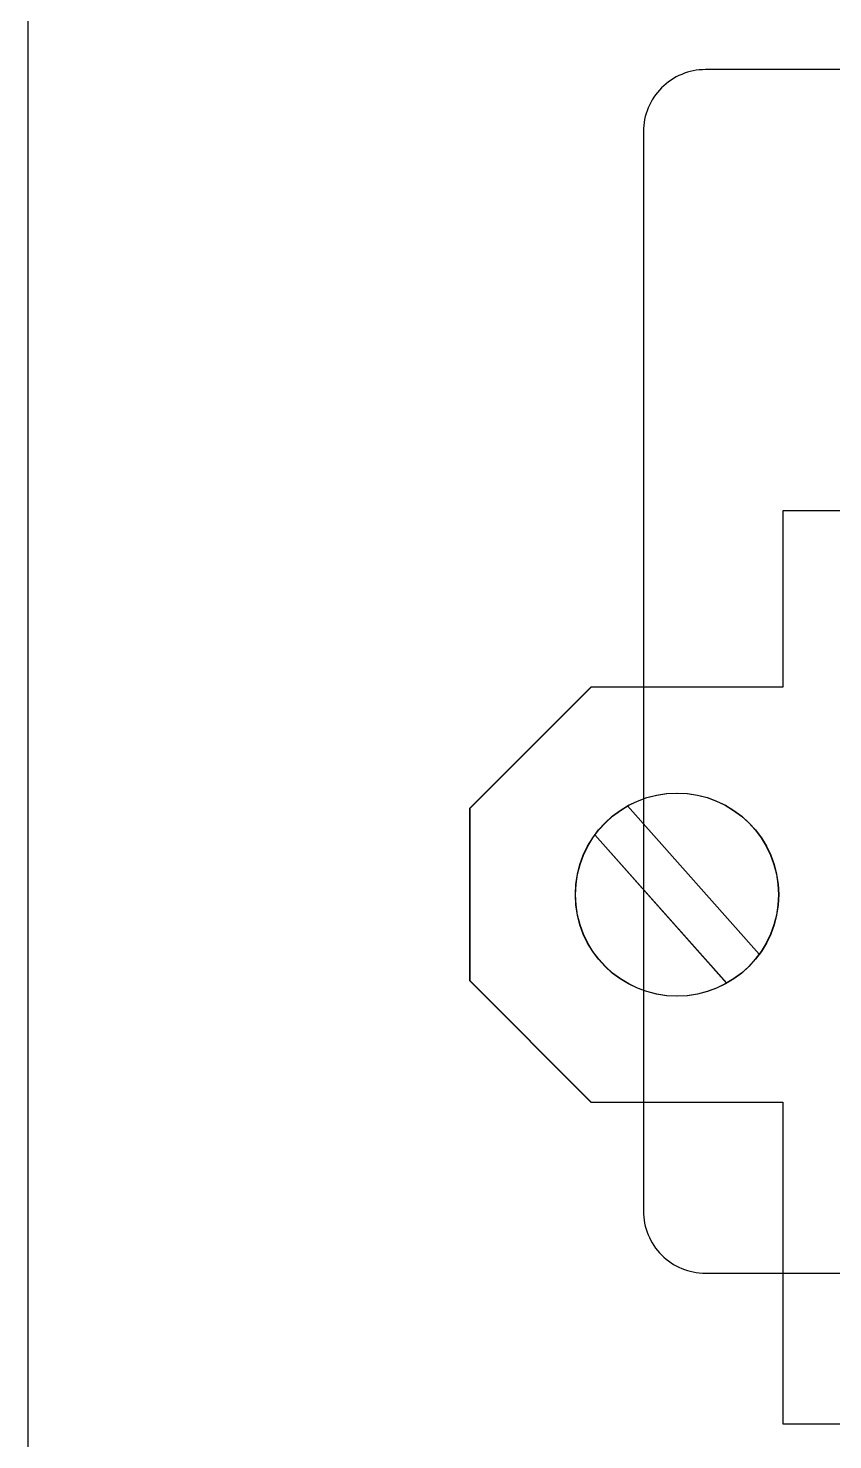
# Model space of a CAD drawing. Extents: x 1 to 47, y 1 to 35.
# Drawn here: x 39.389 to 39.776, y 12.59 to 13.27 of the extents above; entities that cross this region are included whole.
import ezdxf

# ---------------------------------------------------------------- set-up
doc = ezdxf.new("R2010")
doc.units = 0
doc.header["$MEASUREMENT"] = 0
for name, color, linetype in [('10_00______DWG_', 7, 'CONTINUOUS'), ('5_01__0-__EMPTY', 7, 'CONTINUOUS'), ('6_01__9-_0-___10__RTD_INPU', 7, 'CONTINUOUS'), ('6_02__9-_B-___10__RTD_INPU', 7, 'CONTINUOUS'), ('6_03__9-_1-___10__RTD_INPU', 7, 'CONTINUOUS'), ('6_04__9-_C-___10__RTD_INPU', 7, 'CONTINUOUS'), ('6_05__9-_D-___10__RTD_INPU', 7, 'CONTINUOUS'), ('6_06__9-_2A___10__RTD_INPU', 7, 'CONTINUOUS'), ('6_07__9-_2B___10__RTD_INPU', 7, 'CONTINUOUS'), ('6_08__9-_2C___10__RTD_INPU', 7, 'CONTINUOUS'), ('6_09__9-_2D___10__RTD_INPU', 7, 'CONTINUOUS'), ('6_10__9-_2G___10__RTD_INPU', 7, 'CONTINUOUS'), ('6_11__9-_3-___10__RTD_INPU', 7, 'CONTINUOUS'), ('6_12__9-_4-___10__RTD_INPU', 7, 'CONTINUOUS'), ('6_13__9-_5-___10__RTD_INPU', 7, 'CONTINUOUS'), ('6_14__9-_6-___10__RTD_INPU', 7, 'CONTINUOUS'), ('6_15__9-_70___10__RTD_INPU', 7, 'CONTINUOUS'), ('6_16__9-_L0___10__RTD_INPU', 7, 'CONTINUOUS'), ('6_17__9-_77___10__RTD_INPU', 7, 'CONTINUOUS'), ('6_18__9-_7-___10__RTD_INPU', 7, 'CONTINUOUS'), ('6_19__9-_L-___10__RTD_INPU', 7, 'CONTINUOUS')]:
    doc.layers.add(name, color=color, linetype=linetype)

msp = doc.modelspace()

# ---------------------------------------------------------------- linework, layer by layer
at = {"layer": '10_00______DWG_'}
msp.add_lwpolyline([(39.7527, 17.06289), (44.41805, 17.06289, -0.414214), (44.49679, 16.98415), (44.49679, 16.89556, 0.414214), (44.6149, 16.77745), (44.70349, 16.77745, -0.414214), (44.78223, 16.69871), (44.78223, 10.1436, -0.414214), (44.70349, 10.06486), (44.6149, 10.06486, 0.414214), (44.49679, 9.94675), (44.49679, 9.85816, -0.414214), (44.41805, 9.77942), (39.7527, 9.77942, -0.414214), (39.67396, 9.85816), (39.67396, 9.94675, 0.414214), (39.55585, 10.06486), (39.46727, 10.06486, -0.414214), (39.38853, 10.1436), (39.38853, 16.69871, -0.414214), (39.46727, 16.77745), (39.55585, 16.77745, 0.414214), (39.67396, 16.89556), (39.67396, 16.98415, -0.414214)], format="xyb", close=True, dxfattribs=at)
at = {"layer": '5_01__0-__EMPTY'}
msp.add_lwpolyline([(40.37253, 13.25005, 0.414214), (40.34265, 13.22016), (40.34265, 13.20505), (40.10265, 13.20505), (40.10265, 13.22016, 0.414214), (40.07276, 13.25005), (39.71503, 13.25005, 0.414973), (39.68515, 13.22016), (39.68515, 12.69993, 0.414973), (39.71503, 12.67005), (40.07276, 12.67005, 0.414214), (40.10265, 12.69993), (40.10265, 12.71505), (40.34265, 12.71505), (40.34265, 12.69993, 0.414214), (40.37253, 12.67005)], format="xyb", dxfattribs=at)
at = {"layer": '6_01__9-_0-___10__RTD_INPU'}
for points in [[(39.75228, 13.03745), (39.75228, 12.95249), (39.65986, 12.95249), (39.60129, 12.8939), (39.60129, 12.81105), (39.65986, 12.75248), (39.75228, 12.75248), (39.75228, 12.59746), (41.91789, 12.59746), (41.91789, 12.75248), (42.01028, 12.75248), (42.06887, 12.81105), (42.06887, 12.8939), (42.01028, 12.95249), (41.91789, 12.95249), (41.91789, 13.03745), (39.75228, 13.03745)], [(39.7409, 12.8237), (39.67739, 12.89522)], [(39.66165, 12.88123), (39.72516, 12.80973)]]:
    msp.add_lwpolyline(points, dxfattribs=at)
msp.add_circle((39.70128, 12.85247), 0.04896, dxfattribs=at)
at = {"layer": '6_02__9-_B-___10__RTD_INPU'}
for points in [[(39.75228, 13.03745), (39.75228, 12.95249), (39.65986, 12.95249), (39.60129, 12.8939), (39.60129, 12.81105), (39.65986, 12.75248), (39.75228, 12.75248), (39.75228, 12.59746), (41.91789, 12.59746), (41.91789, 12.75248), (42.01028, 12.75248), (42.06887, 12.81105), (42.06887, 12.8939), (42.01028, 12.95249), (41.91789, 12.95249), (41.91789, 13.03745), (39.75228, 13.03745)], [(39.7409, 12.8237), (39.67739, 12.89522)], [(39.66165, 12.88123), (39.72516, 12.80973)]]:
    msp.add_lwpolyline(points, dxfattribs=at)
msp.add_circle((39.70128, 12.85247), 0.04896, dxfattribs=at)
at = {"layer": '6_03__9-_1-___10__RTD_INPU'}
for points in [[(39.75228, 13.03745), (39.75228, 12.95249), (39.65986, 12.95249), (39.60129, 12.8939), (39.60129, 12.81105), (39.65986, 12.75248), (39.75228, 12.75248), (39.75228, 12.59746), (41.91789, 12.59746), (41.91789, 12.75248), (42.01028, 12.75248), (42.06887, 12.81105), (42.06887, 12.8939), (42.01028, 12.95249), (41.91789, 12.95249), (41.91789, 13.03745), (39.75228, 13.03745)], [(39.7409, 12.8237), (39.67739, 12.89522)], [(39.66165, 12.88123), (39.72516, 12.80973)]]:
    msp.add_lwpolyline(points, dxfattribs=at)
msp.add_circle((39.70128, 12.85247), 0.04896, dxfattribs=at)
at = {"layer": '6_04__9-_C-___10__RTD_INPU'}
for points in [[(39.75228, 13.03745), (39.75228, 12.95249), (39.65986, 12.95249), (39.60129, 12.8939), (39.60129, 12.81105), (39.65986, 12.75248), (39.75228, 12.75248), (39.75228, 12.59746), (41.91789, 12.59746), (41.91789, 12.75248), (42.01028, 12.75248), (42.06887, 12.81105), (42.06887, 12.8939), (42.01028, 12.95249), (41.91789, 12.95249), (41.91789, 13.03745), (39.75228, 13.03745)], [(39.7409, 12.8237), (39.67739, 12.89522)], [(39.66165, 12.88123), (39.72516, 12.80973)]]:
    msp.add_lwpolyline(points, dxfattribs=at)
msp.add_circle((39.70128, 12.85247), 0.04896, dxfattribs=at)
at = {"layer": '6_05__9-_D-___10__RTD_INPU'}
for points in [[(39.75228, 13.03745), (39.75228, 12.95249), (39.65986, 12.95249), (39.60129, 12.8939), (39.60129, 12.81105), (39.65986, 12.75248), (39.75228, 12.75248), (39.75228, 12.59746), (41.91789, 12.59746), (41.91789, 12.75248), (42.01028, 12.75248), (42.06887, 12.81105), (42.06887, 12.8939), (42.01028, 12.95249), (41.91789, 12.95249), (41.91789, 13.03745), (39.75228, 13.03745)], [(39.7409, 12.8237), (39.67739, 12.89522)], [(39.66165, 12.88123), (39.72516, 12.80973)]]:
    msp.add_lwpolyline(points, dxfattribs=at)
msp.add_circle((39.70128, 12.85247), 0.04896, dxfattribs=at)
at = {"layer": '6_06__9-_2A___10__RTD_INPU'}
for points in [[(39.75228, 13.03745), (39.75228, 12.95249), (39.65986, 12.95249), (39.60129, 12.8939), (39.60129, 12.81105), (39.65986, 12.75248), (39.75228, 12.75248), (39.75228, 12.59746), (41.91789, 12.59746), (41.91789, 12.75248), (42.01028, 12.75248), (42.06887, 12.81105), (42.06887, 12.8939), (42.01028, 12.95249), (41.91789, 12.95249), (41.91789, 13.03745), (39.75228, 13.03745)], [(39.7409, 12.8237), (39.67739, 12.89522)], [(39.66165, 12.88123), (39.72516, 12.80973)]]:
    msp.add_lwpolyline(points, dxfattribs=at)
msp.add_circle((39.70128, 12.85247), 0.04896, dxfattribs=at)
at = {"layer": '6_07__9-_2B___10__RTD_INPU'}
for points in [[(39.75228, 13.03745), (39.75228, 12.95249), (39.65986, 12.95249), (39.60129, 12.8939), (39.60129, 12.81105), (39.65986, 12.75248), (39.75228, 12.75248), (39.75228, 12.59746), (41.91789, 12.59746), (41.91789, 12.75248), (42.01028, 12.75248), (42.06887, 12.81105), (42.06887, 12.8939), (42.01028, 12.95249), (41.91789, 12.95249), (41.91789, 13.03745), (39.75228, 13.03745)], [(39.7409, 12.8237), (39.67739, 12.89522)], [(39.66165, 12.88123), (39.72516, 12.80973)]]:
    msp.add_lwpolyline(points, dxfattribs=at)
msp.add_circle((39.70128, 12.85247), 0.04896, dxfattribs=at)
at = {"layer": '6_08__9-_2C___10__RTD_INPU'}
for points in [[(39.75228, 13.03745), (39.75228, 12.95249), (39.65986, 12.95249), (39.60129, 12.8939), (39.60129, 12.81105), (39.65986, 12.75248), (39.75228, 12.75248), (39.75228, 12.59746), (41.91789, 12.59746), (41.91789, 12.75248), (42.01028, 12.75248), (42.06887, 12.81105), (42.06887, 12.8939), (42.01028, 12.95249), (41.91789, 12.95249), (41.91789, 13.03745), (39.75228, 13.03745)], [(39.7409, 12.8237), (39.67739, 12.89522)], [(39.66165, 12.88123), (39.72516, 12.80973)]]:
    msp.add_lwpolyline(points, dxfattribs=at)
msp.add_circle((39.70128, 12.85247), 0.04896, dxfattribs=at)
at = {"layer": '6_09__9-_2D___10__RTD_INPU'}
for points in [[(39.75228, 13.03745), (39.75228, 12.95249), (39.65986, 12.95249), (39.60129, 12.8939), (39.60129, 12.81105), (39.65986, 12.75248), (39.75228, 12.75248), (39.75228, 12.59746), (41.91789, 12.59746), (41.91789, 12.75248), (42.01028, 12.75248), (42.06887, 12.81105), (42.06887, 12.8939), (42.01028, 12.95249), (41.91789, 12.95249), (41.91789, 13.03745), (39.75228, 13.03745)], [(39.7409, 12.8237), (39.67739, 12.89522)], [(39.66165, 12.88123), (39.72516, 12.80973)]]:
    msp.add_lwpolyline(points, dxfattribs=at)
msp.add_circle((39.70128, 12.85247), 0.04896, dxfattribs=at)
at = {"layer": '6_10__9-_2G___10__RTD_INPU'}
for points in [[(39.75228, 13.03745), (39.75228, 12.95249), (39.65986, 12.95249), (39.60129, 12.8939), (39.60129, 12.81105), (39.65986, 12.75248), (39.75228, 12.75248), (39.75228, 12.59746), (41.91789, 12.59746), (41.91789, 12.75248), (42.01028, 12.75248), (42.06887, 12.81105), (42.06887, 12.8939), (42.01028, 12.95249), (41.91789, 12.95249), (41.91789, 13.03745), (39.75228, 13.03745)], [(39.7409, 12.8237), (39.67739, 12.89522)], [(39.66165, 12.88123), (39.72516, 12.80973)]]:
    msp.add_lwpolyline(points, dxfattribs=at)
msp.add_circle((39.70128, 12.85247), 0.04896, dxfattribs=at)
at = {"layer": '6_11__9-_3-___10__RTD_INPU'}
for points in [[(39.75228, 13.03745), (39.75228, 12.95249), (39.65986, 12.95249), (39.60129, 12.8939), (39.60129, 12.81105), (39.65986, 12.75248), (39.75228, 12.75248), (39.75228, 12.59746), (41.91789, 12.59746), (41.91789, 12.75248), (42.01028, 12.75248), (42.06887, 12.81105), (42.06887, 12.8939), (42.01028, 12.95249), (41.91789, 12.95249), (41.91789, 13.03745), (39.75228, 13.03745)], [(39.7409, 12.8237), (39.67739, 12.89522)], [(39.66165, 12.88123), (39.72516, 12.80973)]]:
    msp.add_lwpolyline(points, dxfattribs=at)
msp.add_circle((39.70128, 12.85247), 0.04896, dxfattribs=at)
at = {"layer": '6_12__9-_4-___10__RTD_INPU'}
for points in [[(39.75228, 13.03745), (39.75228, 12.95249), (39.65986, 12.95249), (39.60129, 12.8939), (39.60129, 12.81105), (39.65986, 12.75248), (39.75228, 12.75248), (39.75228, 12.59746), (41.91789, 12.59746), (41.91789, 12.75248), (42.01028, 12.75248), (42.06887, 12.81105), (42.06887, 12.8939), (42.01028, 12.95249), (41.91789, 12.95249), (41.91789, 13.03745), (39.75228, 13.03745)], [(39.7409, 12.8237), (39.67739, 12.89522)], [(39.66165, 12.88123), (39.72516, 12.80973)]]:
    msp.add_lwpolyline(points, dxfattribs=at)
msp.add_circle((39.70128, 12.85247), 0.04896, dxfattribs=at)
at = {"layer": '6_13__9-_5-___10__RTD_INPU'}
for points in [[(39.75228, 13.03745), (39.75228, 12.95249), (39.65986, 12.95249), (39.60129, 12.8939), (39.60129, 12.81105), (39.65986, 12.75248), (39.75228, 12.75248), (39.75228, 12.59746), (41.91789, 12.59746), (41.91789, 12.75248), (42.01028, 12.75248), (42.06887, 12.81105), (42.06887, 12.8939), (42.01028, 12.95249), (41.91789, 12.95249), (41.91789, 13.03745), (39.75228, 13.03745)], [(39.7409, 12.8237), (39.67739, 12.89522)], [(39.66165, 12.88123), (39.72516, 12.80973)]]:
    msp.add_lwpolyline(points, dxfattribs=at)
msp.add_circle((39.70128, 12.85247), 0.04896, dxfattribs=at)
at = {"layer": '6_14__9-_6-___10__RTD_INPU'}
for points in [[(39.75228, 13.03745), (39.75228, 12.95249), (39.65986, 12.95249), (39.60129, 12.8939), (39.60129, 12.81105), (39.65986, 12.75248), (39.75228, 12.75248), (39.75228, 12.59746), (41.91789, 12.59746), (41.91789, 12.75248), (42.01028, 12.75248), (42.06887, 12.81105), (42.06887, 12.8939), (42.01028, 12.95249), (41.91789, 12.95249), (41.91789, 13.03745), (39.75228, 13.03745)], [(39.7409, 12.8237), (39.67739, 12.89522)], [(39.66165, 12.88123), (39.72516, 12.80973)]]:
    msp.add_lwpolyline(points, dxfattribs=at)
msp.add_circle((39.70128, 12.85247), 0.04896, dxfattribs=at)
at = {"layer": '6_15__9-_70___10__RTD_INPU'}
for points in [[(39.7524, 13.03745), (39.7524, 12.95249), (39.65998, 12.95249), (39.60141, 12.8939), (39.60141, 12.81105), (39.65998, 12.75248), (39.7524, 12.75248), (39.7524, 12.59746), (41.91801, 12.59746), (41.91801, 12.75248), (42.0104, 12.75248), (42.069, 12.81105), (42.069, 12.8939), (42.0104, 12.95249), (41.91801, 12.95249), (41.91801, 13.03745), (39.7524, 13.03745)], [(39.74102, 12.8237), (39.67752, 12.89522)], [(39.66177, 12.88123), (39.72528, 12.80973)]]:
    msp.add_lwpolyline(points, dxfattribs=at)
msp.add_circle((39.7014, 12.85247), 0.04896, dxfattribs=at)
at = {"layer": '6_16__9-_L0___10__RTD_INPU'}
for points in [[(39.7524, 13.03745), (39.7524, 12.95249), (39.65998, 12.95249), (39.60141, 12.8939), (39.60141, 12.81105), (39.65998, 12.75248), (39.7524, 12.75248), (39.7524, 12.59746), (41.91801, 12.59746), (41.91801, 12.75248), (42.0104, 12.75248), (42.069, 12.81105), (42.069, 12.8939), (42.0104, 12.95249), (41.91801, 12.95249), (41.91801, 13.03745), (39.7524, 13.03745)], [(39.74102, 12.8237), (39.67752, 12.89522)], [(39.66177, 12.88123), (39.72528, 12.80973)]]:
    msp.add_lwpolyline(points, dxfattribs=at)
msp.add_circle((39.7014, 12.85247), 0.04896, dxfattribs=at)
at = {"layer": '6_17__9-_77___10__RTD_INPU'}
for points in [[(39.7524, 13.03745), (39.7524, 12.95249), (39.65998, 12.95249), (39.60141, 12.8939), (39.60141, 12.81105), (39.65998, 12.75248), (39.7524, 12.75248), (39.7524, 12.59746), (41.91801, 12.59746), (41.91801, 12.75248), (42.0104, 12.75248), (42.069, 12.81105), (42.069, 12.8939), (42.0104, 12.95249), (41.91801, 12.95249), (41.91801, 13.03745), (39.7524, 13.03745)], [(39.74102, 12.8237), (39.67752, 12.89522)], [(39.66177, 12.88123), (39.72528, 12.80973)]]:
    msp.add_lwpolyline(points, dxfattribs=at)
msp.add_circle((39.7014, 12.85247), 0.04896, dxfattribs=at)
at = {"layer": '6_18__9-_7-___10__RTD_INPU'}
for points in [[(39.7524, 13.03745), (39.7524, 12.95249), (39.65998, 12.95249), (39.60141, 12.8939), (39.60141, 12.81105), (39.65998, 12.75248), (39.7524, 12.75248), (39.7524, 12.59746), (41.91801, 12.59746), (41.91801, 12.75248), (42.0104, 12.75248), (42.069, 12.81105), (42.069, 12.8939), (42.0104, 12.95249), (41.91801, 12.95249), (41.91801, 13.03745), (39.7524, 13.03745)], [(39.74102, 12.8237), (39.67752, 12.89522)], [(39.66177, 12.88123), (39.72528, 12.80973)]]:
    msp.add_lwpolyline(points, dxfattribs=at)
msp.add_circle((39.7014, 12.85247), 0.04896, dxfattribs=at)
at = {"layer": '6_19__9-_L-___10__RTD_INPU'}
for points in [[(39.7524, 13.03745), (39.7524, 12.95249), (39.65998, 12.95249), (39.60141, 12.8939), (39.60141, 12.81105), (39.65998, 12.75248), (39.7524, 12.75248), (39.7524, 12.59746), (41.91801, 12.59746), (41.91801, 12.75248), (42.0104, 12.75248), (42.069, 12.81105), (42.069, 12.8939), (42.0104, 12.95249), (41.91801, 12.95249), (41.91801, 13.03745), (39.7524, 13.03745)], [(39.74102, 12.8237), (39.67752, 12.89522)], [(39.66177, 12.88123), (39.72528, 12.80973)]]:
    msp.add_lwpolyline(points, dxfattribs=at)
msp.add_circle((39.7014, 12.85247), 0.04896, dxfattribs=at)

doc.saveas('drawing.dxf')
